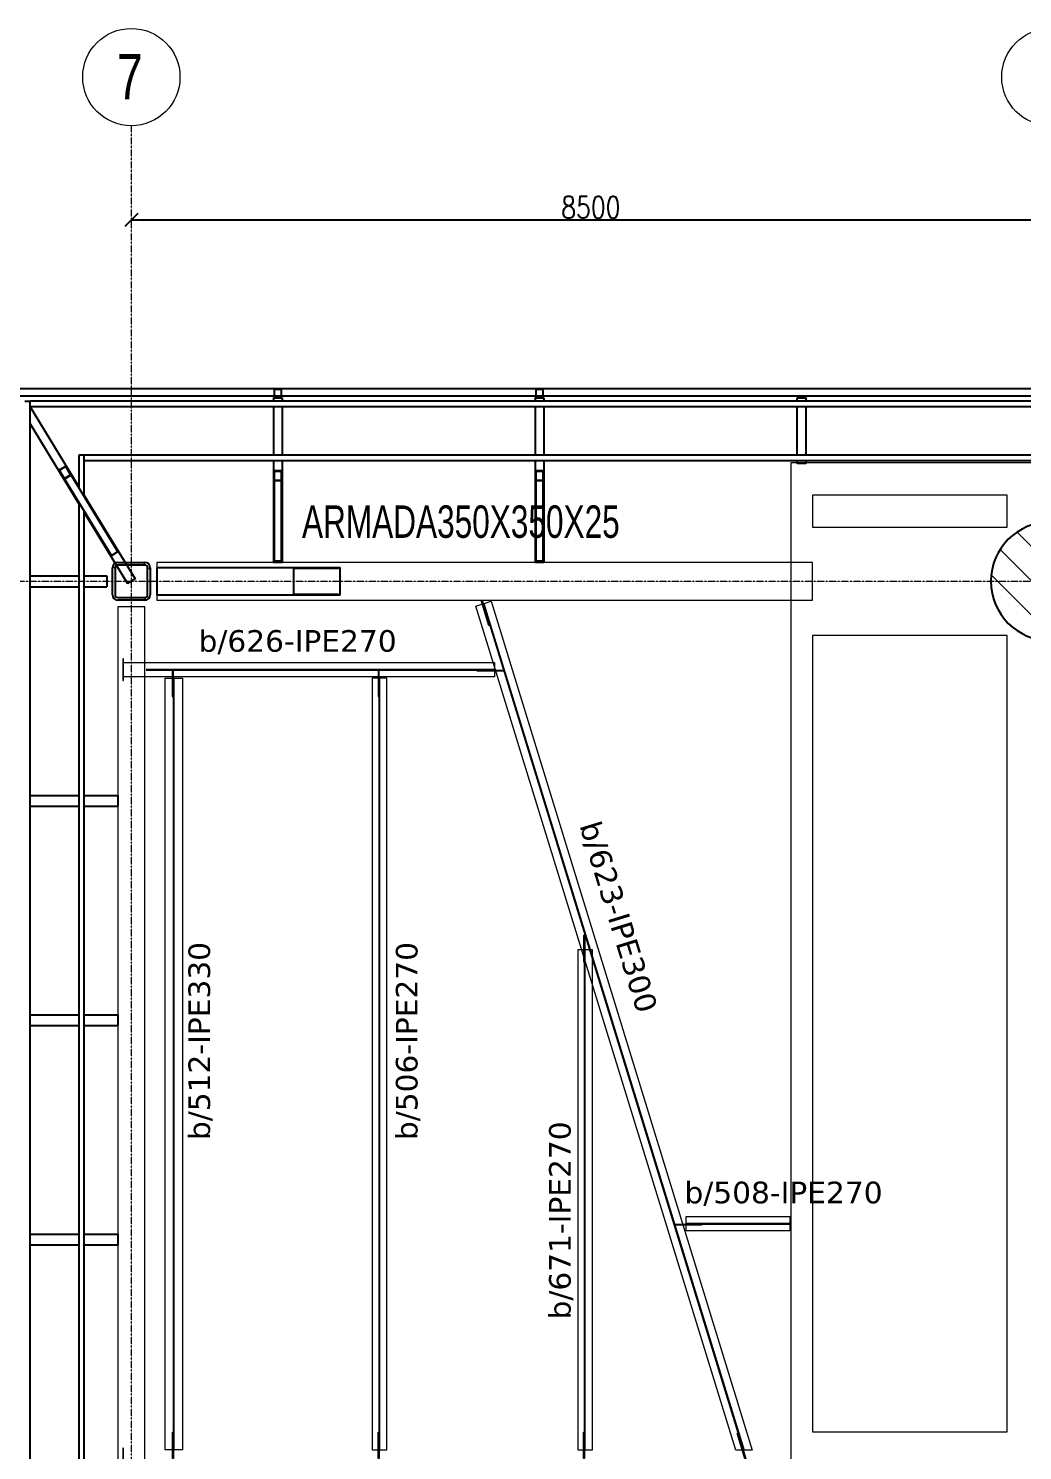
# Model space of a CAD drawing. Header units: millimetres. Extents: x -900 to 76657, y -21218 to 30615.
# Drawn here: x 3772 to 12966, y 17458 to 30615 of the extents above; entities that cross this region are included whole.
import ezdxf

# ---------------------------------------------------------------- set-up
doc = ezdxf.new("R2010")
doc.units = ezdxf.units.MM
doc.header["$LTSCALE"] = 0.9
doc.linetypes.add('Grid Line', pattern=[3.33375, 1.905, -0.47625, 0.47625, -0.47625])
for name, color, linetype, lineweight in [('0-1', 7, 'Continuous', 5), ('A_ALMA', 255, 'Continuous', 5), ('E_COLUMNAS', 1, 'Continuous', 18), ('E_COLUMNAS-1', 254, 'Continuous', 25), ('E_COLUMNAS-2', 1, 'Continuous', 9), ('E_COLUMNAS-3', 1, 'Continuous', 35), ('E_COLUMNAS-4', 1, 'Continuous', 25), ('E_EJES', 8, 'Continuous', 9), ('E_EJES-1', 8, 'Grid Line', 9), ('E_TEXTO', 3, 'Continuous', 9), ('E_VIGAS', 5, 'Continuous', 9), ('E_VIGAS-1', 5, 'Continuous', 25), ('E_VIGAS-2', 1, 'Continuous', 25), ('E_VIGAS-3', 5, 'Continuous', 25), ('P-PLATINA', 6, 'Continuous', 15), ('S-COLS-HDLN-1', 52, 'Continuous', 9), ('VIGAS_HCB', 253, 'Continuous', 15)]:
    doc.layers.add(name, color=color, linetype=linetype, lineweight=lineweight)
doc.layers.add('COTAS', color=8, linetype='Continuous')
doc.styles.add('Arial Narrow', font='', dxfattribs={"width": 0.85, "height": 0.3})
doc.styles.add('CNI_COTAS', font='romans.shx', dxfattribs={"width": 0.8})
doc.styles.add('Swis721 LtCn BT', font='swisscl.ttf', dxfattribs={"height": 0.42})
doc.styles.add('VERDANA', font='verdana.ttf')
doc.styles.get('Arial Narrow').set_extended_font_data('Arial Narrow')
doc.dimstyles.new('1.5', dxfattribs={"dimscale": 0, "dimtxt": 200, "dimasz": 120, "dimexe": 4, "dimexo": 4, "dimgap": 15, "dimtad": 1, "dimdec": 0, "dimzin": 4, "dimdsep": 46, "dimtxsty": 'CNI_COTAS', "dimblk": 'OBLIQUE', "dimcen": -0.09, "dimclrd": 256, "dimclrt": 3, "dimadec": 0, "dimazin": 0, "dimtfac": 1, "dimtdec": 0, "dimtmove": 2, "dimatfit": 0, "dimldrblk": 'OBLIQUE', "dimfxl": 0.05, "dimtolj": 1, "dimtzin": 0, "dimarcsym": 0})
pattern_1 = [(45, (0, 0), (-0.3768879, 0.3768879), []), (45, (0, 0.571), (-0.3768879, 0.3768879), [])]

# ---------------------------------------------------------------- blocks, each defined once
blk = doc.blocks.new('EST_SFM_VIGA-METALICA-SECCION-C - EST_SFM_VIGA-METALICA-UPN160-1604346-_50_00m_N_E_-NIVEL-13 DOC')
at = {"layer": 'E_VIGAS-1'}
for p, q in [((-32.755, 0.018), (-35.116, 0.018)), ((-30.335, 0.018), (-32.697, 0.018)), ((30.11, 0.018), (-30.277, 0.018)), ((-35.11, -0.047), (-32.761, -0.047)), ((-32.76, -0.047), (-32.693, -0.047)), ((-32.692, -0.047), (-30.341, -0.047)), ((-30.34, -0.047), (-30.273, -0.047)), ((-30.272, -0.047), (30.104, -0.047))]:
    blk.add_line(p, q, dxfattribs=at)
blk = doc.blocks.new('EST_SFM_VIGA-METALICA-SECCION-C - EST_SFM_VIGA-METALICA-UPN100-1529610-_50_00m_N_E_-NIVEL-13 DOC')
at = {"layer": 'E_VIGAS-2'}
for p, q in [((-14.442, -0.018), (-14.442, 0.032)), ((14.393, 0.032), (-14.441, 0.032))]:
    blk.add_line(p, q, dxfattribs=at)
blk = doc.blocks.new('EST_SFM_VIGA-METALICA-SECCION-C - EST_SFM_VIGA-METALICA-UPN100-1529678-_50_00m_N_E_-NIVEL-13 DOC')
at = {"layer": 'E_VIGAS-2'}
for p, q in [((-13.943, -0.032), (-13.943, 0.018)), ((-13.556, 0.018), (-13.943, 0.018)), ((13.374, 0.018), (-13.422, 0.018)), ((-13.942, -0.032), (-13.638, -0.032)), ((-13.504, -0.032), (13.456, -0.032))]:
    blk.add_line(p, q, dxfattribs=at)
blk = doc.blocks.new('EST_SFM_VIGA-METALICA-SECCION-C - EST_SFM_VIGA-METALICA-UPN100-1526554-_50_00m_N_E_-NIVEL-13 DOC')
at = {"layer": 'E_VIGAS-2'}
for p, q in [((-34.929, -0.032), (-34.929, 0.018)), ((34.942, 0.018), (-34.929, 0.018)), ((-34.929, -0.032), (34.942, -0.032))]:
    blk.add_line(p, q, dxfattribs=at)
blk = doc.blocks.new('EST_SFM_VIGA-METALICA-SECCION-C - EST_SFM_VIGA-METALICA-UPN100-1526616-_50_00m_N_E_-NIVEL-13 DOC')
at = {"layer": 'E_VIGAS-2'}
for p, q in [((-34.827, -0.018), (-34.827, 0.032)), ((34.044, 0.032), (-34.827, 0.032)), ((-34.827, -0.018), (34.044, -0.018))]:
    blk.add_line(p, q, dxfattribs=at)
blk = doc.blocks.new('EST_SCM_COLUMNA-METALICA-SECCION-CUADRADA - EST_SCM_COLUMNA-TUBULAR-CUADRADA_PTEØ_70x70 e_3mm-V6-_50_00m_N_E_-NIVEL-13 DOC')
at = {"layer": 'E_COLUMNAS-2'}
h = blk.add_hatch(dxfattribs=at)
h.set_pattern_fill('FP_3', color=256, style=0, pattern_type=2)
h.set_pattern_definition([(135, (72.807, -167.908), (-0.15909903, -0.15909903), [])])
h.paths.add_polyline_path([(0.029, -0.035), (0.033, -0.033), (0.035, -0.029), (0.031, -0.031)])
h.paths.add_polyline_path([(-0.029, -0.035), (-0.031, -0.031), (-0.035, -0.029), (-0.033, -0.033)])
h.paths.add_polyline_path([(-0.01, -0.035), (0.029, -0.035), (0.029, -0.032), (-0.029, -0.032), (-0.029, -0.035)])
h.paths.add_polyline_path([(-0.035, 0.029), (-0.031, 0.031), (-0.029, 0.035), (-0.033, 0.033)])
h.paths.add_polyline_path([(-0.032, -0.029), (-0.032, 0.029), (-0.035, 0.029), (-0.035, -0.029)])
h.paths.add_polyline_path([(0.035, 0.029), (0.033, 0.033), (0.029, 0.035), (0.031, 0.031)])
h.paths.add_polyline_path([(0.032, -0.029), (0.035, -0.029), (0.035, 0.029), (0.032, 0.029)])
h.paths.add_polyline_path([(-0.029, 0.032), (0.029, 0.032), (0.029, 0.035), (-0.029, 0.035)])
at = {"layer": 'E_COLUMNAS-1'}
for p, q in [((-0.035, 0.029), (-0.035, -0.029)), ((-0.032, -0.029), (-0.032, 0.029)), ((0.029, 0.035), (-0.029, 0.035)), ((-0.029, 0.032), (0.029, 0.032)), ((0.032, 0.029), (0.032, -0.029)), ((0.035, -0.029), (0.035, 0.029)), ((0.029, -0.032), (-0.029, -0.032)), ((-0.029, -0.035), (0.029, -0.035))]:
    blk.add_line(p, q, dxfattribs=at)
for centre, radius, start, end in [((-0.029, 0.029), 0.006, 90, 180), ((-0.029, 0.029), 0.003, 90, 180), ((0.029, 0.029), 0.006, 360, 90), ((0.029, 0.029), 0.003, 0, 90), ((-0.029, -0.029), 0.006, 180, 270), ((-0.029, -0.029), 0.006, 190, 270), ((-0.029, -0.029), 0.003, 180, 270), ((-0.029, -0.029), 0.003, 210, 270), ((0.029, -0.029), 0.003, 270, 360), ((0.029, -0.029), 0.006, 270, 360), ((0.029, -0.029), 0.006, 270, 350), ((0.029, -0.029), 0.003, 270, 330)]:
    blk.add_arc(centre, radius, start, end, dxfattribs=at)
blk = doc.blocks.new('EST_SCM_COLUMNA-METALICA-SECCION-CUADRADA - EST_SCM_COLUMNA-TUBULAR-CUADRADA_PTEØ_70x70 e_3mm-V7-_50_00m_N_E_-NIVEL-13 DOC')
at = {"layer": 'E_COLUMNAS-1'}
for p, q in [((-0.035, 0.029), (-0.035, -0.029)), ((-0.032, -0.029), (-0.032, 0.029)), ((0.029, 0.035), (-0.029, 0.035)), ((-0.029, 0.032), (0.029, 0.032)), ((0.032, 0.029), (0.032, -0.029)), ((0.035, -0.029), (0.035, 0.029)), ((0.029, -0.032), (-0.029, -0.032)), ((-0.029, -0.035), (0.029, -0.035))]:
    blk.add_line(p, q, dxfattribs=at)
for centre, radius, start, end in [((-0.029, 0.029), 0.006, 90, 180), ((-0.029, 0.029), 0.003, 90, 180), ((0.029, 0.029), 0.006, 360, 90), ((0.029, 0.029), 0.003, 0, 90), ((-0.029, -0.029), 0.006, 180, 270), ((-0.029, -0.029), 0.006, 190, 270), ((-0.029, -0.029), 0.003, 180, 270), ((-0.029, -0.029), 0.003, 210, 270), ((0.029, -0.029), 0.003, 270, 360), ((0.029, -0.029), 0.006, 270, 360), ((0.029, -0.029), 0.006, 270, 350), ((0.029, -0.029), 0.003, 270, 330)]:
    blk.add_arc(centre, radius, start, end, dxfattribs=at)
blk = doc.blocks.new('DCTIB_CNI_EST_MOD-1A-FAC_0001_rvt-1-_50_00m_N_E_-NIVEL-13 DOC')
at = {"layer": 'E_VIGAS'}
h = blk.add_hatch(dxfattribs=at)
h.set_pattern_fill('FP_2', color=256, style=0, pattern_type=2)
h.set_pattern_definition(pattern_1)
h.paths.add_polyline_path([(-74.778, 167.111), (-74.723, 167.145), (-74.724, 167.146), (-74.779, 167.113)])
h.paths.add_polyline_path([(-74.782, 167.113), (-74.781, 167.114), (-74.828, 167.188)])
h.paths.add_polyline_path([(-74.724, 167.149), (-74.723, 167.15), (-74.731, 167.16)])
h.paths.add_polyline_path([(-74.826, 167.191), (-74.771, 167.224), (-74.772, 167.226), (-74.827, 167.193)])
h = blk.add_hatch(dxfattribs=at)
h.set_pattern_fill('FP_2', color=256, style=0, pattern_type=2)
h.set_pattern_definition(pattern_1)
h.paths.add_polyline_path([(-72.775, 167.094), (-72.775, 167.096), (-72.839, 167.096), (-72.839, 167.094), (-72.817, 167.094)])
h.paths.add_polyline_path([(-72.775, 167.182), (-72.775, 167.184), (-72.839, 167.184), (-72.839, 167.182), (-72.817, 167.182)])
at = {"layer": 'E_COLUMNAS-1'}
for centre, radius, start, end in [((-72.836, 167.879), 0.006, 190, 270), ((-72.836, 167.879), 0.006, 190, 270), ((-72.836, 167.879), 0.003, 210, 270), ((-72.836, 167.879), 0.003, 210, 270), ((-72.778, 167.879), 0.006, 270, 350), ((-72.778, 167.879), 0.006, 270, 350), ((-72.778, 167.879), 0.003, 270, 330), ((-72.778, 167.879), 0.003, 270, 330), ((-70.416, 167.879), 0.006, 190, 270), ((-70.416, 167.879), 0.006, 190, 270), ((-70.416, 167.879), 0.003, 210, 270), ((-70.416, 167.879), 0.003, 210, 270), ((-70.358, 167.879), 0.006, 270, 350), ((-70.358, 167.879), 0.006, 270, 350), ((-70.358, 167.879), 0.003, 270, 330), ((-70.358, 167.879), 0.003, 270, 330)]:
    blk.add_arc(centre, radius, start, end, dxfattribs=at)
at = {"layer": 'E_VIGAS-1'}
for p, q in [((-72.81, 167.876), (-72.81, 167.878)), ((-72.805, 167.878), (-72.805, 167.876)), ((-70.39, 167.876), (-70.39, 167.878)), ((-70.385, 167.878), (-70.385, 167.876)), ((-67.965, 167.864), (-67.965, 167.878)), ((-67.96, 167.878), (-67.96, 167.864)), ((-75.097, 167.777), (-74.647, 167.038)), ((-72.848, 167.858), (-72.848, 167.859)), ((-72.848, 167.859), (-72.82, 167.859)), ((-72.766, 167.858), (-72.848, 167.858)), ((-72.848, 167.858), (-72.848, 167.83)), ((-72.848, 167.78), (-72.848, 167.33)), ((-72.81, 167.864), (-72.81, 167.873)), ((-72.81, 167.859), (-72.81, 167.864)), ((-72.805, 167.873), (-72.805, 167.864)), ((-72.805, 167.864), (-72.805, 167.859)), ((-72.794, 167.859), (-72.766, 167.859)), ((-72.766, 167.859), (-72.766, 167.858)), ((-72.766, 167.858), (-72.766, 167.83)), ((-72.766, 167.78), (-72.766, 167.33)), ((-70.428, 167.858), (-70.428, 167.859)), ((-70.428, 167.859), (-70.4, 167.859)), ((-70.346, 167.858), (-70.428, 167.858)), ((-70.428, 167.858), (-70.428, 167.83)), ((-70.428, 167.78), (-70.428, 167.33)), ((-70.39, 167.864), (-70.39, 167.873)), ((-70.39, 167.859), (-70.39, 167.864)), ((-70.385, 167.873), (-70.385, 167.864)), ((-70.385, 167.864), (-70.385, 167.859)), ((-70.374, 167.859), (-70.346, 167.859)), ((-70.346, 167.859), (-70.346, 167.858)), ((-70.346, 167.858), (-70.346, 167.83)), ((-70.346, 167.78), (-70.346, 167.33)), ((-68.003, 167.859), (-67.975, 167.859)), ((-68.003, 167.858), (-68.003, 167.859)), ((-67.921, 167.858), (-68.003, 167.858)), ((-68.003, 167.83), (-68.003, 167.858)), ((-68.003, 167.33), (-68.003, 167.78)), ((-67.965, 167.859), (-67.965, 167.864)), ((-67.96, 167.864), (-67.96, 167.859)), ((-67.949, 167.859), (-67.921, 167.859)), ((-67.921, 167.859), (-67.921, 167.858)), ((-67.921, 167.83), (-67.921, 167.858)), ((-67.921, 167.33), (-67.921, 167.78)), ((-75.097, 167.619), (-74.647, 166.88)), ((-74.772, 167.226), (-74.827, 167.193)), ((-74.826, 167.191), (-74.771, 167.224)), ((-74.765, 167.216), (-74.769, 167.223)), ((-74.769, 167.223), (-74.724, 167.149)), ((-74.723, 167.15), (-74.768, 167.224)), ((-72.848, 167.28), (-72.848, 166.337)), ((-72.766, 167.28), (-72.766, 166.337)), ((-70.428, 167.28), (-70.428, 166.337)), ((-70.346, 167.28), (-70.346, 166.337)), ((-68.003, 167.252), (-68.003, 167.28)), ((-67.921, 167.252), (-68.003, 167.252)), ((-67.921, 167.252), (-67.921, 167.28)), ((-74.828, 167.188), (-74.782, 167.113)), ((-74.826, 167.188), (-74.822, 167.181)), ((-74.781, 167.114), (-74.826, 167.188)), ((-74.782, 167.113), (-74.35, 166.404)), ((-74.781, 167.114), (-74.779, 167.111)), ((-74.724, 167.146), (-74.779, 167.113)), ((-74.778, 167.111), (-74.723, 167.145)), ((-74.722, 167.146), (-74.724, 167.149)), ((-74.29, 166.44), (-74.723, 167.15)), ((-72.842, 167.18), (-72.842, 167.098)), ((-72.842, 167.098), (-72.842, 166.357)), ((-72.841, 167.18), (-72.841, 167.172)), ((-72.841, 167.098), (-72.841, 167.18)), ((-72.841, 167.098), (-72.841, 167.094)), ((-72.775, 167.184), (-72.839, 167.184)), ((-72.839, 167.182), (-72.775, 167.182)), ((-72.775, 167.096), (-72.839, 167.096)), ((-72.839, 167.094), (-72.775, 167.094)), ((-72.774, 167.172), (-72.774, 167.18)), ((-72.774, 167.18), (-72.774, 167.098)), ((-72.774, 167.094), (-72.774, 167.098)), ((-72.772, 167.098), (-72.772, 167.18)), ((-72.772, 166.357), (-72.772, 167.098)), ((-70.422, 167.18), (-70.422, 167.098)), ((-70.422, 167.098), (-70.422, 166.357)), ((-70.421, 167.18), (-70.421, 167.172)), ((-70.421, 167.098), (-70.421, 167.18)), ((-70.421, 167.098), (-70.421, 167.094)), ((-70.355, 167.184), (-70.419, 167.184)), ((-70.419, 167.182), (-70.355, 167.182)), ((-70.355, 167.096), (-70.419, 167.096)), ((-70.419, 167.094), (-70.355, 167.094)), ((-70.354, 167.172), (-70.354, 167.18)), ((-70.354, 167.18), (-70.354, 167.098)), ((-70.354, 167.094), (-70.354, 167.098)), ((-70.352, 167.098), (-70.352, 167.18)), ((-70.352, 166.357), (-70.352, 167.098)), ((-74.597, 166.956), (-74.127, 166.184)), ((-74.597, 166.798), (-74.197, 166.141)), ((-74.346, 166.402), (-74.291, 166.435)), ((-72.766, 166.337), (-72.848, 166.337)), ((-72.839, 166.353), (-72.775, 166.353)), ((-70.346, 166.337), (-70.428, 166.337)), ((-70.419, 166.353), (-70.355, 166.353)), ((-75.097, 166.212), (-74.647, 166.212)), ((-74.597, 166.212), (-74.388, 166.212)), ((-74.388, 166.212), (-74.388, 166.112)), ((-74.127, 166.184), (-74.197, 166.141)), ((-75.097, 166.112), (-74.647, 166.112)), ((-74.597, 166.112), (-74.388, 166.112)), ((-75.097, 164.182), (-74.647, 164.182)), ((-75.097, 164.082), (-74.647, 164.082)), ((-74.597, 164.182), (-74.287, 164.182)), ((-74.597, 164.082), (-74.287, 164.082)), ((-74.287, 164.182), (-74.287, 164.082)), ((-75.097, 162.152), (-74.647, 162.152)), ((-74.597, 162.152), (-74.287, 162.152)), ((-74.287, 162.152), (-74.287, 162.052)), ((-75.097, 162.052), (-74.647, 162.052)), ((-74.597, 162.052), (-74.287, 162.052)), ((-75.097, 160.123), (-74.647, 160.123)), ((-74.597, 160.123), (-74.287, 160.123)), ((-74.287, 160.123), (-74.287, 160.023)), ((-75.097, 160.023), (-74.647, 160.023)), ((-74.597, 160.023), (-74.287, 160.023))]:
    blk.add_line(p, q, dxfattribs=at)
at = {"layer": 'E_VIGAS-1', "flags": 128}
for points in [[(-74.768, 167.224), (-74.768, 167.225), (-74.769, 167.225), (-74.77, 167.226), (-74.77, 167.226), (-74.771, 167.226), (-74.772, 167.226), (-74.772, 167.226)], [(-74.771, 167.224), (-74.771, 167.224), (-74.771, 167.224), (-74.771, 167.224), (-74.77, 167.224), (-74.77, 167.224), (-74.77, 167.224), (-74.769, 167.224), (-74.769, 167.223)], [(-74.827, 167.193), (-74.828, 167.192), (-74.828, 167.192), (-74.828, 167.191), (-74.828, 167.19), (-74.828, 167.189), (-74.828, 167.188), (-74.828, 167.188)], [(-74.826, 167.188), (-74.826, 167.189), (-74.827, 167.189), (-74.827, 167.19), (-74.827, 167.19), (-74.826, 167.19), (-74.826, 167.191), (-74.826, 167.191)], [(-74.782, 167.113), (-74.782, 167.113), (-74.781, 167.112), (-74.78, 167.112), (-74.78, 167.111), (-74.779, 167.111), (-74.778, 167.111), (-74.778, 167.111)], [(-74.779, 167.113), (-74.779, 167.113), (-74.779, 167.113), (-74.78, 167.113), (-74.78, 167.113), (-74.78, 167.113), (-74.781, 167.114), (-74.781, 167.114)], [(-74.724, 167.149), (-74.724, 167.149), (-74.724, 167.148), (-74.723, 167.148), (-74.724, 167.147), (-74.724, 167.147), (-74.724, 167.147), (-74.724, 167.146)], [(-74.723, 167.145), (-74.722, 167.145), (-74.722, 167.146), (-74.722, 167.146), (-74.722, 167.147), (-74.722, 167.148), (-74.722, 167.149), (-74.723, 167.15)], [(-72.839, 167.184), (-72.84, 167.184), (-72.84, 167.184), (-72.841, 167.183), (-72.841, 167.183), (-72.842, 167.182), (-72.842, 167.181), (-72.842, 167.18)], [(-72.842, 167.098), (-72.842, 167.097), (-72.842, 167.096), (-72.841, 167.095), (-72.841, 167.095), (-72.84, 167.094), (-72.84, 167.094), (-72.839, 167.094)], [(-72.841, 167.18), (-72.841, 167.181), (-72.84, 167.181), (-72.84, 167.182), (-72.84, 167.182), (-72.84, 167.182), (-72.839, 167.182), (-72.839, 167.182)], [(-72.839, 167.096), (-72.839, 167.096), (-72.84, 167.096), (-72.84, 167.096), (-72.84, 167.096), (-72.84, 167.097), (-72.841, 167.097), (-72.841, 167.098)], [(-72.772, 167.18), (-72.772, 167.181), (-72.772, 167.182), (-72.773, 167.183), (-72.773, 167.183), (-72.774, 167.184), (-72.774, 167.184), (-72.775, 167.184)], [(-72.775, 167.182), (-72.775, 167.182), (-72.774, 167.182), (-72.774, 167.182), (-72.774, 167.182), (-72.774, 167.181), (-72.774, 167.181), (-72.774, 167.18)], [(-72.775, 167.094), (-72.774, 167.094), (-72.774, 167.094), (-72.773, 167.095), (-72.773, 167.095), (-72.772, 167.096), (-72.772, 167.097), (-72.772, 167.098)], [(-72.774, 167.098), (-72.774, 167.097), (-72.774, 167.097), (-72.774, 167.096), (-72.774, 167.096), (-72.774, 167.096), (-72.775, 167.096), (-72.775, 167.096)], [(-70.419, 167.184), (-70.42, 167.184), (-70.42, 167.184), (-70.421, 167.183), (-70.421, 167.183), (-70.422, 167.182), (-70.422, 167.181), (-70.422, 167.18)], [(-70.422, 167.098), (-70.422, 167.097), (-70.422, 167.096), (-70.421, 167.095), (-70.421, 167.095), (-70.42, 167.094), (-70.42, 167.094), (-70.419, 167.094)], [(-70.421, 167.18), (-70.421, 167.181), (-70.42, 167.181), (-70.42, 167.182), (-70.42, 167.182), (-70.42, 167.182), (-70.419, 167.182), (-70.419, 167.182)], [(-70.419, 167.096), (-70.419, 167.096), (-70.42, 167.096), (-70.42, 167.096), (-70.42, 167.096), (-70.42, 167.097), (-70.421, 167.097), (-70.421, 167.098)], [(-70.352, 167.18), (-70.352, 167.181), (-70.352, 167.182), (-70.353, 167.183), (-70.353, 167.183), (-70.354, 167.184), (-70.354, 167.184), (-70.355, 167.184)], [(-70.355, 167.182), (-70.355, 167.182), (-70.354, 167.182), (-70.354, 167.182), (-70.354, 167.182), (-70.354, 167.181), (-70.354, 167.181), (-70.354, 167.18)], [(-70.355, 167.094), (-70.354, 167.094), (-70.354, 167.094), (-70.353, 167.095), (-70.353, 167.095), (-70.352, 167.096), (-70.352, 167.097), (-70.352, 167.098)], [(-70.354, 167.098), (-70.354, 167.097), (-70.354, 167.097), (-70.354, 167.096), (-70.354, 167.096), (-70.354, 167.096), (-70.355, 167.096), (-70.355, 167.096)], [(-74.29, 166.44), (-74.29, 166.44), (-74.29, 166.439), (-74.29, 166.438), (-74.29, 166.437), (-74.29, 166.436), (-74.29, 166.436), (-74.291, 166.435)], [(-74.346, 166.402), (-74.346, 166.402), (-74.347, 166.402), (-74.348, 166.402), (-74.348, 166.402), (-74.349, 166.403), (-74.35, 166.403), (-74.35, 166.404)], [(-72.842, 166.357), (-72.842, 166.356), (-72.842, 166.355), (-72.841, 166.355), (-72.841, 166.354), (-72.84, 166.354), (-72.84, 166.353), (-72.839, 166.353)], [(-72.775, 166.353), (-72.774, 166.353), (-72.774, 166.354), (-72.773, 166.354), (-72.773, 166.355), (-72.772, 166.355), (-72.772, 166.356), (-72.772, 166.357)], [(-70.422, 166.357), (-70.422, 166.356), (-70.422, 166.355), (-70.421, 166.355), (-70.421, 166.354), (-70.42, 166.354), (-70.42, 166.353), (-70.419, 166.353)], [(-70.355, 166.353), (-70.354, 166.353), (-70.354, 166.354), (-70.353, 166.354), (-70.353, 166.355), (-70.352, 166.355), (-70.352, 166.356), (-70.352, 166.357)]]:
    blk.add_lwpolyline(points, dxfattribs=at)
at = {"layer": 'E_VIGAS-1'}
for points, knots in [([(-72.82, 167.859), (-72.819, 167.859), (-72.818, 167.859), (-72.815, 167.859), (-72.813, 167.86), (-72.811, 167.86), (-72.81, 167.862), (-72.81, 167.863), (-72.81, 167.864)], [0, 0, 0, 0, 0.142857, 0.285714, 0.428571, 0.571429, 0.785714, 1, 1, 1, 1]), ([(-72.81, 167.864), (-72.81, 167.863), (-72.81, 167.862), (-72.812, 167.86), (-72.813, 167.86), (-72.815, 167.859), (-72.816, 167.859), (-72.817, 167.859), (-72.819, 167.859), (-72.82, 167.859)], [0, 0, 0, 0, 0.285714, 0.428571, 0.571429, 0.678571, 0.732143, 0.785714, 1, 1, 1, 1]), ([(-72.794, 167.859), (-72.795, 167.859), (-72.796, 167.859), (-72.799, 167.859), (-72.801, 167.86), (-72.803, 167.86), (-72.804, 167.862), (-72.805, 167.863), (-72.805, 167.864)], [0, 0, 0, 0, 0.142857, 0.285714, 0.428571, 0.571429, 0.785714, 1, 1, 1, 1]), ([(-72.805, 167.864), (-72.805, 167.863), (-72.804, 167.862), (-72.803, 167.86), (-72.801, 167.86), (-72.8, 167.859), (-72.799, 167.859), (-72.797, 167.859), (-72.795, 167.859), (-72.794, 167.859)], [0, 0, 0, 0, 0.285714, 0.428571, 0.571429, 0.678571, 0.732143, 0.785714, 1, 1, 1, 1]), ([(-70.4, 167.859), (-70.399, 167.859), (-70.398, 167.859), (-70.395, 167.859), (-70.393, 167.86), (-70.391, 167.86), (-70.39, 167.862), (-70.39, 167.863), (-70.39, 167.864)], [0, 0, 0, 0, 0.142857, 0.285714, 0.428571, 0.571429, 0.785714, 1, 1, 1, 1]), ([(-70.39, 167.864), (-70.39, 167.863), (-70.39, 167.862), (-70.392, 167.86), (-70.393, 167.86), (-70.395, 167.859), (-70.396, 167.859), (-70.397, 167.859), (-70.399, 167.859), (-70.4, 167.859)], [0, 0, 0, 0, 0.285714, 0.428571, 0.571429, 0.678571, 0.732143, 0.785714, 1, 1, 1, 1]), ([(-70.374, 167.859), (-70.375, 167.859), (-70.376, 167.859), (-70.379, 167.859), (-70.381, 167.86), (-70.383, 167.86), (-70.384, 167.862), (-70.385, 167.863), (-70.385, 167.864)], [0, 0, 0, 0, 0.142857, 0.285714, 0.428571, 0.571429, 0.785714, 1, 1, 1, 1]), ([(-70.385, 167.864), (-70.385, 167.863), (-70.384, 167.862), (-70.383, 167.86), (-70.381, 167.86), (-70.38, 167.859), (-70.379, 167.859), (-70.377, 167.859), (-70.375, 167.859), (-70.374, 167.859)], [0, 0, 0, 0, 0.285714, 0.428571, 0.571429, 0.678571, 0.732143, 0.785714, 1, 1, 1, 1]), ([(-67.965, 167.864), (-67.965, 167.863), (-67.965, 167.862), (-67.967, 167.86), (-67.968, 167.86), (-67.97, 167.859), (-67.971, 167.859), (-67.972, 167.859), (-67.974, 167.859), (-67.975, 167.859)], [0, 0, 0, 0, 0.285714, 0.428571, 0.571429, 0.678571, 0.732143, 0.785714, 1, 1, 1, 1]), ([(-67.975, 167.859), (-67.974, 167.859), (-67.973, 167.859), (-67.97, 167.859), (-67.968, 167.86), (-67.966, 167.86), (-67.965, 167.862), (-67.965, 167.863), (-67.965, 167.864)], [0, 0, 0, 0, 0.142857, 0.285714, 0.428571, 0.571429, 0.785714, 1, 1, 1, 1]), ([(-67.96, 167.864), (-67.96, 167.863), (-67.959, 167.862), (-67.958, 167.86), (-67.956, 167.86), (-67.955, 167.859), (-67.954, 167.859), (-67.952, 167.859), (-67.95, 167.859), (-67.949, 167.859)], [0, 0, 0, 0, 0.285714, 0.428571, 0.571429, 0.678571, 0.732143, 0.785714, 1, 1, 1, 1]), ([(-67.949, 167.859), (-67.95, 167.859), (-67.951, 167.859), (-67.954, 167.859), (-67.956, 167.86), (-67.958, 167.86), (-67.959, 167.862), (-67.96, 167.863), (-67.96, 167.864)], [0, 0, 0, 0, 0.142857, 0.285714, 0.428571, 0.571429, 0.785714, 1, 1, 1, 1])]:
    blk.add_open_spline(points, degree=3, knots=knots, dxfattribs=at)
at = {"layer": 'E_COLUMNAS-1'}
for name, p in [('EST_SCM_COLUMNA-METALICA-SECCION-CUADRADA - EST_SCM_COLUMNA-TUBULAR-CUADRADA_PTEØ_70x70 e_3mm-V6-_50_00m_N_E_-NIVEL-13 DOC', (-72.807, 167.908)), ('EST_SCM_COLUMNA-METALICA-SECCION-CUADRADA - EST_SCM_COLUMNA-TUBULAR-CUADRADA_PTEØ_70x70 e_3mm-V7-_50_00m_N_E_-NIVEL-13 DOC', (-70.387, 167.908))]:
    blk.add_blockref(name, p, dxfattribs=at)
at = {"layer": 'E_VIGAS-1'}
for name, p in [('EST_SFM_VIGA-METALICA-SECCION-C - EST_SFM_VIGA-METALICA-UPN160-1604346-_50_00m_N_E_-NIVEL-13 DOC', (-40.081, 167.925)), ('EST_SFM_VIGA-METALICA-SECCION-C - EST_SFM_VIGA-METALICA-UPN100-1526554-_50_00m_N_E_-NIVEL-13 DOC', (-40.169, 167.812)), ('EST_SFM_VIGA-METALICA-SECCION-C - EST_SFM_VIGA-METALICA-UPN100-1526616-_50_00m_N_E_-NIVEL-13 DOC', (-39.77, 167.298))]:
    blk.add_blockref(name, p, dxfattribs=at)
for name, p, rotation in [('EST_SFM_VIGA-METALICA-SECCION-C - EST_SFM_VIGA-METALICA-UPN100-1529610-_50_00m_N_E_-NIVEL-13 DOC', (-75.13, 153.388), 269.9999999999999), ('EST_SFM_VIGA-METALICA-SECCION-C - EST_SFM_VIGA-METALICA-UPN100-1529678-_50_00m_N_E_-NIVEL-13 DOC', (-74.615, 153.388), 270.0000000000001)]:
    blk.add_blockref(name, p, dxfattribs=dict(at, rotation=rotation))
blk = doc.blocks.new('EST_SCM_COLUMNA-SECCION-CIRCULAR - EST_SCM_COLUMNA-CONCRETO-CIRCULAR_Ø_110cm-1246215-_50_00m_N_E_-NIVEL-13 DOC')
at = {"layer": 'E_COLUMNAS'}
h = blk.add_hatch(dxfattribs=at)
h.set_pattern_fill('FP_15', color=256, style=0, pattern_type=2)
h.set_pattern_definition([(135, (65.662, -166.162), (-0.15909903, -0.15909903), [])])
h.paths.add_polyline_path([(0.041, -0.548), (0.122, -0.536), (0.208, -0.509), (0.275, -0.476), (0.343, -0.43), (0.403, -0.374), (0.454, -0.31), (0.496, -0.239), (0.526, -0.162), (0.544, -0.082), (0.55, 0), (0.544, 0.082), (0.526, 0.162), (0.496, 0.239), (0.454, 0.31), (0.403, 0.374), (0.343, 0.43), (0.275, 0.476), (0.201, 0.512), (0.122, 0.536), (0.041, 0.548), (-0.041, 0.548), (-0.122, 0.536), (-0.201, 0.512), (-0.275, 0.476), (-0.343, 0.43), (-0.403, 0.374), (-0.454, 0.31), (-0.496, 0.239), (-0.526, 0.162), (-0.544, 0.082), (-0.55, 0), (-0.544, -0.082), (-0.526, -0.162), (-0.496, -0.239), (-0.454, -0.31), (-0.403, -0.374), (-0.343, -0.43), (-0.275, -0.476), (-0.201, -0.512), (-0.122, -0.536), (-0.041, -0.548)])
at = {"layer": 'E_COLUMNAS-4'}
for start, end in [(0, 180), (180, 0)]:
    blk.add_arc((0, 0), 0.55, start, end, dxfattribs=at)
blk = doc.blocks.new('EST_SCM_COLUMNA-METALICA-SECCION-CUADRADA - EST_SCM_COLUMNA-TUBULAR-CUADRADA_ARMADA_350X350X25-V24-_50_00m_N_E_-NIVEL-13 DOC')
at = {"layer": 'S-COLS-HDLN-1'}
h = blk.add_hatch(dxfattribs=at)
h.set_pattern_fill('FP_23', color=256, style=0, pattern_type=2)
h.set_pattern_definition([(135, (74.162, -166.162), (-0.15909903, -0.15909903), [])])
h.paths.add_polyline_path([(0.125, -0.175), (0.144, -0.171), (0.16, -0.16), (0.171, -0.144), (0.175, -0.125), (0.175, 0.125), (0.171, 0.144), (0.16, 0.16), (0.144, 0.171), (0.125, 0.175), (-0.127, 0.175), (-0.144, 0.171), (-0.16, 0.16), (-0.171, 0.144), (-0.175, 0.12), (-0.175, -0.125), (-0.171, -0.144), (-0.16, -0.16), (-0.144, -0.171), (-0.125, -0.175), (0.02, -0.175)])
h.paths.add_polyline_path([(-0.125, -0.15), (-0.138, -0.147), (-0.147, -0.138), (-0.15, -0.125), (-0.15, 0.125), (-0.147, 0.137), (-0.138, 0.147), (-0.125, 0.15), (0.125, 0.15), (0.137, 0.147), (0.147, 0.137), (0.15, 0.12), (0.15, -0.125), (0.145, -0.139), (0.137, -0.147), (0.125, -0.15), (0.02, -0.15)])
at = {"layer": 'E_COLUMNAS-4'}
for p, q in [((-0.125, 0.175), (0.125, 0.175)), ((0.125, 0.15), (-0.125, 0.15)), ((-0.175, -0.125), (-0.175, 0.125)), ((-0.15, 0.125), (-0.15, -0.125)), ((0.15, -0.125), (0.15, 0.125)), ((0.175, 0.125), (0.175, -0.125)), ((-0.125, -0.15), (0.125, -0.15)), ((0.125, -0.175), (-0.125, -0.175))]:
    blk.add_line(p, q, dxfattribs=at)
for centre, radius, start, end in [((-0.125, 0.125), 0.05, 90, 180), ((-0.125, 0.125), 0.025, 90, 180), ((0.125, 0.125), 0.05, 0, 90), ((0.125, 0.125), 0.025, 360, 90), ((-0.125, -0.125), 0.05, 180, 270), ((-0.125, -0.125), 0.025, 180, 270), ((0.125, -0.125), 0.025, 270, 360), ((0.125, -0.125), 0.05, 270, 0)]:
    blk.add_arc(centre, radius, start, end, dxfattribs=at)
blk = doc.blocks.new('Grid - CNI_NOMBRE EJES-372759-_50_00m_N_E_-NIVEL-13 DOC')
at = {"layer": 'E_EJES'}
blk.add_circle((0, 0), 0.003, dxfattribs=at)
blk = doc.blocks.new('_Oblique')
at = {"color": 0, "linetype": 'ByBlock', "lineweight": -2}
blk.add_line((-0.5, -0.5), (0.5, 0.5), dxfattribs=at)
blk = doc.blocks.new('*D435')
at = {"layer": 'COTAS', "lineweight": -2, "transparency": 16777216}
blk.add_line((4724, 28844), (13224, 28844), dxfattribs=at)
at = {"layer": 'Defpoints', "color": 0, "transparency": 16777216}
for p in [(4724, 28844), (13224, 28844), (13224, 28844)]:
    blk.add_point(p, dxfattribs=at)
at = {"layer": 'COTAS', "lineweight": -2, "transparency": 16777216, "xscale": 120, "yscale": 120, "zscale": 120, "rotation": 180}
blk.add_blockref('_Oblique', (4724, 28844), dxfattribs=at)
at = {"layer": 'COTAS', "lineweight": -2, "transparency": 16777216, "xscale": 120, "yscale": 120, "zscale": 120}
blk.add_blockref('_Oblique', (13224, 28844), dxfattribs=at)
at = {"layer": 'COTAS', "color": 3, "transparency": 16777216, "insert": (8974, 28959), "char_height": 200, "attachment_point": 5, "style": 'CNI_COTAS'}
blk.add_mtext('\\A1;8500', dxfattribs=at)

msp = doc.modelspace()

# ---------------------------------------------------------------- hatches: boundary and pattern name
at = {"layer": 'E_VIGAS'}
h = msp.add_hatch(dxfattribs=at)
h.set_pattern_fill('FP_2', color=256, scale=1000, style=0, pattern_type=2)
h.set_pattern_definition([(45, (78885.9, -140662.4), (-376.8879, 376.8879), []), (45, (78885.9, -140091.4), (-376.8879, 376.8879), [])])
h.paths.add_polyline_path([(6363.7, 25375), (6649.2, 25375), (6649.2, 25377), (6231.4, 25377), (6231.4, 25375)])
h.paths.add_polyline_path([(6227.9, 25379), (6227.9, 25621), (6224.5, 25619.7), (6224.5, 25379)])
h.paths.add_polyline_path([(6652.6, 25379), (6656.1, 25379), (6656.1, 25621), (6652.6, 25619.7)])
h.paths.add_polyline_path([(6231.4, 25623), (6649.2, 25623), (6649.2, 25625), (6231.4, 25625)])

# ---------------------------------------------------------------- linework, layer by layer
at = {"layer": 'A_ALMA'}
for p, q in [((7977.6, 25292.1), (10383.9, 17461.8)), ((7984.4, 25294.2), (10391.3, 17461.8)), ((4859.8, 24685.9), (8081.2, 24685.9)), ((4859.8, 24679.3), (8081.2, 24679.3)), ((5112.6, 17465.2), (5112.6, 24607.6)), ((5120.1, 17465.2), (5120.1, 24607.6)), ((7015.6, 17465.2), (7015.6, 24604.7)), ((7022.2, 17465.2), (7022.2, 24604.7)), ((8915.6, 17465.1), (8915.6, 22213.1)), ((8922.2, 17465.1), (8922.2, 22202.3)), ((9853.8, 19560.9), (10814.8, 19560.9)), ((9853.8, 19554.3), (10814.8, 19554.3))]:
    msp.add_line(p, q, dxfattribs=at)
at = {"layer": 'E_EJES-1'}
for p, q in [((4723.8, -4505.6), (4723.8, 29714.8)), ((0, 25500), (75757.4, 25500))]:
    msp.add_line(p, q, dxfattribs=at)
at = {"layer": 'E_VIGAS', "color": 30, "true_color": 0xf26722}
for points in [[(10824.8, 26595.9), (10824.8, -1095.9), (66625, -1095.8), (66625, 26595.9)], [(12824.7, 26000), (12824.7, 26295.9), (11024.8, 26295.9), (11024.8, 26000)], [(4599.8, 235), (4849.8, 235), (4849.8, 25265), (4599.8, 25265)], [(12824.7, 25000), (11024.8, 25000), (11024.8, 17632.5), (12824.8, 17632.5)]]:
    msp.add_lwpolyline(points, close=True, dxfattribs=at)
at = {"layer": 'E_VIGAS-3'}
for p, q in [((4958.1, 25621), (4958.1, 25379)), ((6231.4, 25625), (4965, 25625)), ((6224.5, 25621), (6224.5, 25379)), ((6230.7, 25623), (6225.5, 25623)), ((6227.9, 25379), (6227.9, 25621)), ((6649.2, 25625), (6231.4, 25625)), ((6231.4, 25623), (6636.8, 25623)), ((6649.2, 25623), (6636.8, 25623)), ((6652.6, 25621), (6652.6, 25379)), ((6656.1, 25379), (6656.1, 25621)), ((4965, 25375), (6231.4, 25375)), ((6225.5, 25377), (6230.7, 25377)), ((6636.8, 25377), (6231.4, 25377)), ((6231.4, 25375), (6649.2, 25375)), ((6636.8, 25377), (6649.2, 25377))]:
    msp.add_line(p, q, dxfattribs=at)
at = {"layer": 'E_VIGAS-3', "flags": 128}
for points in [[(4965, 25625), (4963.6, 25624.9), (4962.4, 25624.7), (4961.2, 25624.3), (4960.1, 25623.8), (4959.3, 25623.2), (4958.6, 25622.5), (4958.2, 25621.8), (4958.1, 25621)], [(6230.7, 25625), (6230.1, 25624.9), (6228.8, 25624.7), (6227.6, 25624.3), (6226.5, 25623.8), (6225.7, 25623.2), (6225, 25622.5), (6224.6, 25621.8), (6224.5, 25621)], [(6227.9, 25621), (6228, 25621.4), (6228.2, 25621.8), (6228.5, 25622.1), (6229, 25622.4), (6229.5, 25622.7), (6230.1, 25622.8), (6230.7, 25623), (6231.4, 25623)], [(6656.1, 25621), (6655.9, 25621.8), (6655.5, 25622.5), (6654.9, 25623.2), (6654, 25623.8), (6653, 25624.3), (6651.8, 25624.7), (6650.5, 25624.9), (6649.2, 25625)], [(6649.2, 25623), (6649.8, 25623), (6650.5, 25622.8), (6651.1, 25622.7), (6651.6, 25622.4), (6652, 25622.1), (6652.3, 25621.8), (6652.5, 25621.4), (6652.6, 25621)], [(4958.1, 25379), (4958.2, 25378.2), (4958.6, 25377.5), (4959.3, 25376.8), (4960.1, 25376.2), (4961.2, 25375.7), (4962.4, 25375.3), (4963.6, 25375.1), (4965, 25375)], [(6224.5, 25379), (6224.6, 25378.2), (6225, 25377.5), (6225.7, 25376.8), (6226.5, 25376.2), (6227.6, 25375.7), (6228.8, 25375.3), (6230.1, 25375.1), (6230.7, 25375)], [(6231.4, 25377), (6230.7, 25377), (6230.1, 25377.2), (6229.5, 25377.3), (6229, 25377.6), (6228.5, 25377.9), (6228.2, 25378.2), (6228, 25378.6), (6227.9, 25379)], [(6649.2, 25375), (6650.5, 25375.1), (6651.8, 25375.3), (6653, 25375.7), (6654, 25376.2), (6654.9, 25376.8), (6655.5, 25377.5), (6655.9, 25378.2), (6656.1, 25379)], [(6652.6, 25379), (6652.5, 25378.6), (6652.3, 25378.2), (6652, 25377.9), (6651.6, 25377.6), (6651.1, 25377.3), (6650.5, 25377.2), (6649.8, 25377), (6649.2, 25377)]]:
    msp.add_lwpolyline(points, dxfattribs=at)
at = {"layer": 'P-PLATINA'}
for points in [[(7958.1, 25321.7), (7967.7, 25324.7), (8039.4, 25091.4), (8029.8, 25088.5)], [(5102.6, 24435.3), (5112.6, 24435.3), (5112.6, 24679.3), (5102.6, 24679.3)], [(7005.6, 24435.3), (7015.6, 24435.3), (7015.6, 24679.3), (7005.6, 24679.3)], [(8167, 24679.3), (8167, 24669.3), (7923, 24669.3), (7923, 24679.3)], [(8905.6, 21979.8), (8915.6, 21979.8), (8915.6, 22223.8), (8905.6, 22223.8)], [(9996.4, 19554.3), (9996.4, 19544.3), (9752.4, 19544.3), (9752.4, 19554.3)], [(5103.7, 17627.7), (5113.7, 17627.7), (5113.7, 17383.7), (5103.7, 17383.7)], [(7005.6, 17627.7), (7015.6, 17627.7), (7015.6, 17383.7), (7005.6, 17383.7)], [(8905.6, 17627.7), (8915.6, 17627.7), (8915.6, 17383.7), (8905.6, 17383.7)], [(10325.9, 17616.7), (10335.4, 17619.6), (10407.1, 17386.4), (10397.5, 17383.4)]]:
    msp.add_lwpolyline(points, close=True, dxfattribs=at)
at = {"layer": 'VIGAS_HCB'}
for points in [[(4959.8, 25325), (11024.8, 25325.4), (11024.8, 25675.4), (4959.8, 25675)], [(4649.8, 24750.1), (8081.2, 24750.1), (8081.2, 24615.1), (4649.8, 24615.1)], [(5196.4, 17465.2), (5036.4, 17465.2), (5036.4, 24604.7), (5196.4, 24604.7)], [(6951.4, 17465.2), (7086.4, 17465.2), (7086.4, 24604.7), (6951.4, 24604.7)], [(8853.8, 17465.1), (8988.8, 17465.1), (8988.8, 22091.8), (8853.8, 22091.8)], [(9853.8, 19625.1), (10814.8, 19625.1), (10814.8, 19490.1), (9853.8, 19490.1)]]:
    msp.add_lwpolyline(points, close=True, dxfattribs=at)
msp.add_lwpolyline([(8052.7, 25315.2), (10466.1, 17461.8), (10316.1, 17461.8), (7909.3, 25271.1), (8052.7, 25315.2)], dxfattribs=at)
at = {"layer": 'VIGAS_HCB', "color": 8}
for points in [[(4643.8, 24782.6), (4643.8, 24582.6), (4649.8, 24582.6), (4649.8, 24782.6)], [(4643.8, 17480.1), (4643.8, 17280.1), (4649.8, 17280.1), (4649.8, 17480.1)]]:
    msp.add_lwpolyline(points, close=True, dxfattribs=at)

# ---------------------------------------------------------------- block references
at = {"layer": '0-1', "xscale": 999.9999999999866, "yscale": 999.9999999999866, "zscale": 999.9999999999866}
msp.add_blockref('DCTIB_CNI_EST_MOD-1A-FAC_0001_rvt-1-_50_00m_N_E_-NIVEL-13 DOC', (78885.9, -140662.4), dxfattribs=at)
at = {"layer": 'E_COLUMNAS-3', "xscale": 999.9999999999866, "yscale": 999.9999999999866, "zscale": 999.9999999999866}
for name, p in [('EST_SCM_COLUMNA-SECCION-CIRCULAR - EST_SCM_COLUMNA-CONCRETO-CIRCULAR_Ø_110cm-1246215-_50_00m_N_E_-NIVEL-13 DOC', (13223.8, 25500)), ('EST_SCM_COLUMNA-METALICA-SECCION-CUADRADA - EST_SCM_COLUMNA-TUBULAR-CUADRADA_ARMADA_350X350X25-V24-_50_00m_N_E_-NIVEL-13 DOC', (4723.8, 25500))]:
    msp.add_blockref(name, p, dxfattribs=at)
at = {"layer": 'E_EJES', "xscale": 149999.9999999978, "yscale": 149999.9999999978, "zscale": 149999.9999999978}
for p in [(4723.8, 30164.8), (13223.8, 30164.8)]:
    msp.add_blockref('Grid - CNI_NOMBRE EJES-372759-_50_00m_N_E_-NIVEL-13 DOC', p, dxfattribs=at)

# ---------------------------------------------------------------- texts
at = {"layer": 'E_EJES', "insert": (4589.4, 30377.4), "char_height": 420, "width": 312.658, "attachment_point": 1, "style": 'Swis721 LtCn BT'}
msp.add_mtext('7', dxfattribs=at)
at = {"layer": 'E_TEXTO', "attachment_point": 1}
for s, insert, char_height, width, style in [('ARMADA350X350X25', (6302.3, 26202.2), 300, 3669.524, 'Arial Narrow'), ('b/508-IPE270', (9839.6, 19946.1), 200, 1206.139, 'VERDANA')]:
    msp.add_mtext(s, dxfattribs=dict(at, insert=insert, char_height=char_height, width=width, style=style))
at = {"layer": 'E_TEXTO', "char_height": 200, "attachment_point": 1, "style": 'VERDANA'}
for s, insert, width, rotation in [('b/626-IPE270', (5345.3, 25048.6), 1929.543, 0.0001), ('b/623-IPE300', (9058.2, 23301.2), 1206.139, 287.08294), ('b/512-IPE330', (5251.8, 20330.8), 1206.139, 90), ('b/506-IPE270', (7170.3, 20330.8), 1206.139, 90), ('b/671-IPE270', (8587.2, 18671.3), 1206.139, 90)]:
    msp.add_mtext(s, dxfattribs=dict(at, insert=insert, width=width, rotation=rotation))

# ---------------------------------------------------------------- dimensions: what is measured, and where the dimension line sits
at = {"layer": 'COTAS'}
dim = msp.add_linear_dim(base=(13223.8, 28844.4), p1=(4723.8, 28844.4), p2=(13223.8, 28844.4), dimstyle='1.5', override={"dimscale": 1}, dxfattribs=at)
dim.commit()
dim.dimension.update_dxf_attribs({"geometry": '*D435', "text_midpoint": (8973.8, 28959.4)})

doc.saveas('drawing.dxf')
